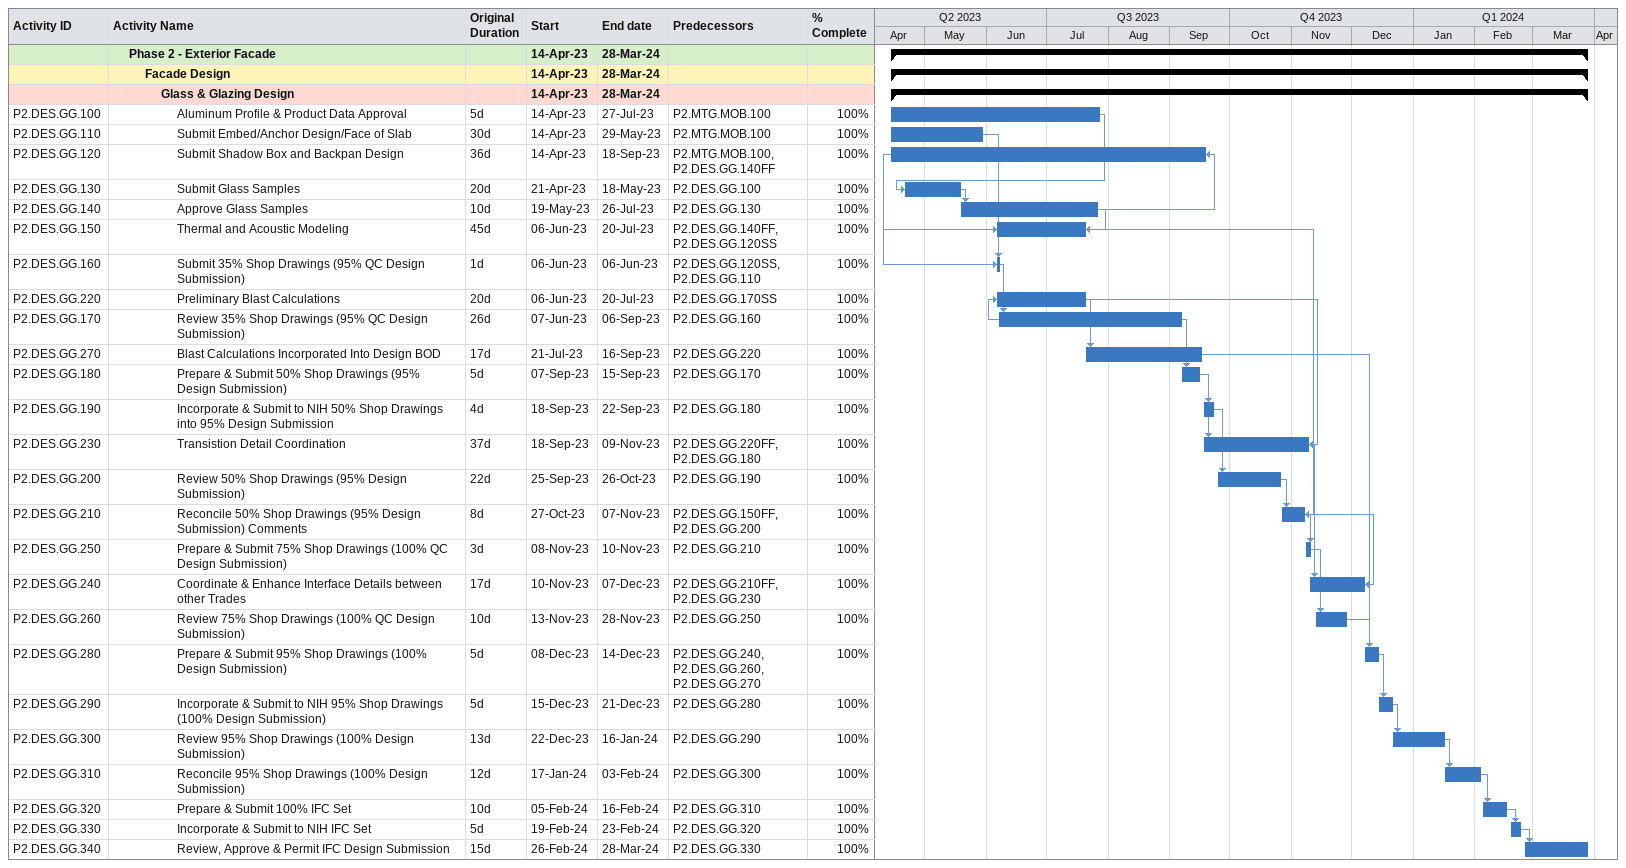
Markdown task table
| ID | Level | Task | Original duration | Start | Finish | Predecessors | % complete |
|---|---|---|---|---|---|---|---|
|  | 2 | **Phase 2 - Exterior Facade** |  | 2023-04-14 | 2024-03-28 |  |  |
|  | 3 | **Facade Design** |  | 2023-04-14 | 2024-03-28 |  |  |
|  | 4 | **Glass & Glazing Design** |  | 2023-04-14 | 2024-03-28 |  |  |
| P2.DES.GG.100 | 5 | Aluminum Profile & Product Data Approval | 5d | 2023-04-14 | 2023-07-27 | P2.MTG.MOB.100 | 100 |
| P2.DES.GG.110 | 5 | Submit Embed/Anchor Design/Face of Slab | 30d | 2023-04-14 | 2023-05-29 | P2.MTG.MOB.100 | 100 |
| P2.DES.GG.120 | 5 | Submit Shadow Box and Backpan Design | 36d | 2023-04-14 | 2023-09-18 | P2.MTG.MOB.100, P2.DES.GG.140FF | 100 |
| P2.DES.GG.130 | 5 | Submit Glass Samples | 20d | 2023-04-21 | 2023-05-18 | P2.DES.GG.100 | 100 |
| P2.DES.GG.140 | 5 | Approve Glass Samples | 10d | 2023-05-19 | 2023-07-26 | P2.DES.GG.130 | 100 |
| P2.DES.GG.150 | 5 | Thermal and Acoustic Modeling | 45d | 2023-06-06 | 2023-07-20 | P2.DES.GG.140FF, P2.DES.GG.120SS | 100 |
| P2.DES.GG.160 | 5 | Submit 35% Shop Drawings (95% QC Design Submission) | 1d | 2023-06-06 | 2023-06-06 | P2.DES.GG.120SS, P2.DES.GG.110 | 100 |
| P2.DES.GG.220 | 5 | Preliminary Blast Calculations | 20d | 2023-06-06 | 2023-07-20 | P2.DES.GG.170SS | 100 |
| P2.DES.GG.170 | 5 | Review 35% Shop Drawings (95% QC Design Submission) | 26d | 2023-06-07 | 2023-09-06 | P2.DES.GG.160 | 100 |
| P2.DES.GG.270 | 5 | Blast Calculations Incorporated Into Design BOD | 17d | 2023-07-21 | 2023-09-16 | P2.DES.GG.220 | 100 |
| P2.DES.GG.180 | 5 | Prepare & Submit 50% Shop Drawings (95% Design Submission) | 5d | 2023-09-07 | 2023-09-15 | P2.DES.GG.170 | 100 |
| P2.DES.GG.190 | 5 | Incorporate & Submit to NIH 50% Shop Drawings into 95% Design Submission | 4d | 2023-09-18 | 2023-09-22 | P2.DES.GG.180 | 100 |
| P2.DES.GG.230 | 5 | Transistion Detail Coordination | 37d | 2023-09-18 | 2023-11-09 | P2.DES.GG.220FF, P2.DES.GG.180 | 100 |
| P2.DES.GG.200 | 5 | Review 50% Shop Drawings (95% Design Submission) | 22d | 2023-09-25 | 2023-10-26 | P2.DES.GG.190 | 100 |
| P2.DES.GG.210 | 5 | Reconcile 50% Shop Drawings (95% Design Submission) Comments | 8d | 2023-10-27 | 2023-11-07 | P2.DES.GG.150FF, P2.DES.GG.200 | 100 |
| P2.DES.GG.250 | 5 | Prepare & Submit 75% Shop Drawings (100% QC Design Submission) | 3d | 2023-11-08 | 2023-11-10 | P2.DES.GG.210 | 100 |
| P2.DES.GG.240 | 5 | Coordinate & Enhance Interface Details between other Trades | 17d | 2023-11-10 | 2023-12-07 | P2.DES.GG.210FF, P2.DES.GG.230 | 100 |
| P2.DES.GG.260 | 5 | Review 75% Shop Drawings (100% QC Design Submission) | 10d | 2023-11-13 | 2023-11-28 | P2.DES.GG.250 | 100 |
| P2.DES.GG.280 | 5 | Prepare & Submit 95% Shop Drawings (100% Design Submission) | 5d | 2023-12-08 | 2023-12-14 | P2.DES.GG.240, P2.DES.GG.260, P2.DES.GG.270 | 100 |
| P2.DES.GG.290 | 5 | Incorporate & Submit to NIH 95% Shop Drawings (100% Design Submission) | 5d | 2023-12-15 | 2023-12-21 | P2.DES.GG.280 | 100 |
| P2.DES.GG.300 | 5 | Review 95% Shop Drawings (100% Design Submission) | 13d | 2023-12-22 | 2024-01-16 | P2.DES.GG.290 | 100 |
| P2.DES.GG.310 | 5 | Reconcile 95% Shop Drawings (100% Design Submission) | 12d | 2024-01-17 | 2024-02-03 | P2.DES.GG.300 | 100 |
| P2.DES.GG.320 | 5 | Prepare & Submit 100% IFC Set | 10d | 2024-02-05 | 2024-02-16 | P2.DES.GG.310 | 100 |
| P2.DES.GG.330 | 5 | Incorporate & Submit to NIH IFC Set | 5d | 2024-02-19 | 2024-02-23 | P2.DES.GG.320 | 100 |
| P2.DES.GG.340 | 5 | Review, Approve & Permit IFC Design Submission | 15d | 2024-02-26 | 2024-03-28 | P2.DES.GG.330 | 100 |
